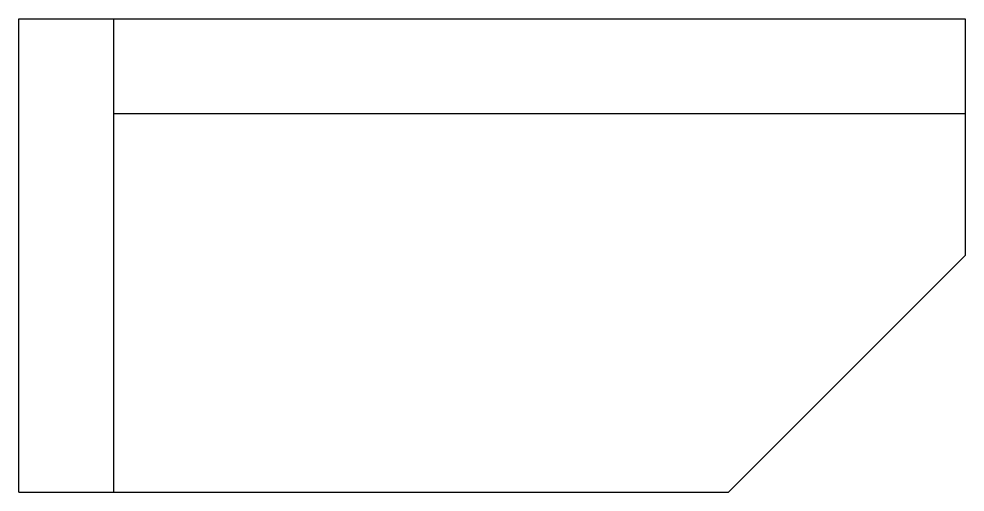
# Model space of a CAD drawing. Header units: millimetres. Extents: x 238.1 to 258.1, y 185.3 to 195.3.
import ezdxf

# ---------------------------------------------------------------- set-up
doc = ezdxf.new("R2010")
doc.units = ezdxf.units.MM

msp = doc.modelspace()

# ---------------------------------------------------------------- linework, layer by layer
for p, q in [((238.109, 195.324, 2), (240.109, 195.324, 2)), ((240.109, 195.324, 2), (240.109, 185.324, 2)), ((240.109, 195.324, 2), (240.109, 193.324, 2)), ((240.109, 193.324, 2), (258.109, 193.324, 2)), ((238.109, 185.324), (253.109, 185.324))]:
    msp.add_line(p, q)
for points in [[(238.109, 195.324), (258.109, 195.324), (258.109, 190.324), (253.109, 185.324)], [(238.109, 185.324), (238.109, 195.324)]]:
    msp.add_lwpolyline(points)

doc.saveas('drawing.dxf')
